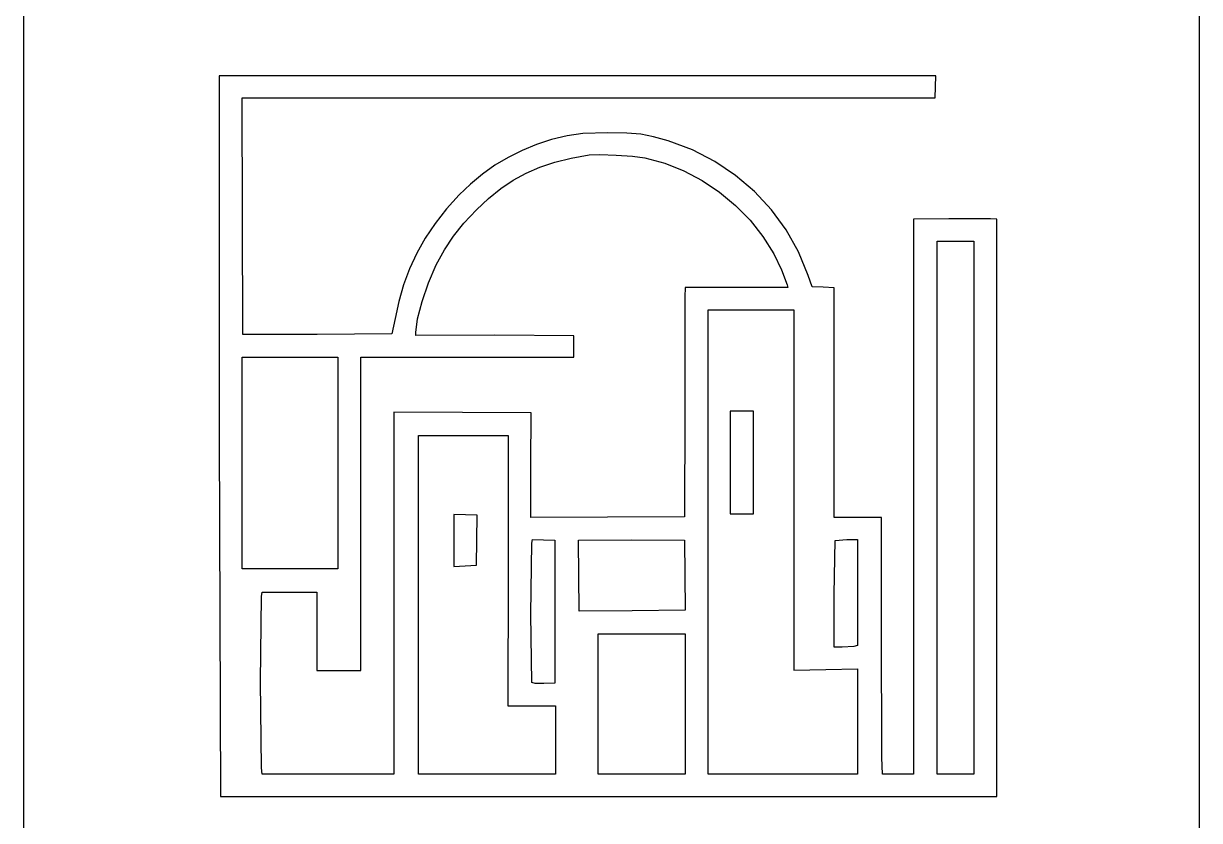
# Model space of a CAD drawing. Extents: x 45 to 235, y 1 to 395.
# Drawn here: x 44.6 to 235.4, y 136.2 to 265.5 of the extents above; entities that cross this region are included whole.
import ezdxf

# ---------------------------------------------------------------- set-up
doc = ezdxf.new("R2010")
doc.units = 0

msp = doc.modelspace()

# ---------------------------------------------------------------- linework, layer by layer
at = {"layer": 'Layer 1'}
for p, q in [((44.6336, 356.5), (44.6336, 39.4004)), ((235.443, 39.4004), (235.443, 356.494)), ((134.508066, 257.034978), (76.359566, 257.034978)), ((76.359566, 257.034978), (76.399257, 198.588778)), ((192.676366, 257.034978), (134.508066, 257.034978)), ((192.616828, 255.248848), (192.676366, 257.034978)), ((192.55729, 253.462718), (192.616828, 255.248848)), ((80.169982, 234.271718), (80.13029, 253.462718)), ((80.13029, 253.462718), (136.33389, 253.462718)), ((136.33389, 253.462718), (192.55729, 253.462718)), ((130.317962, 246.710418), (127.870594, 245.908016)), ((132.860913, 247.350253), (130.317962, 246.710418)), ((135.398704, 247.727326), (132.860913, 247.350253)), ((139.469593, 247.806709), (135.398704, 247.727326)), ((142.544466, 247.761126), (139.469593, 247.806709)), ((144.823023, 247.576002), (142.544466, 247.761126)), ((146.870872, 247.178774), (144.823023, 247.576002)), ((149.253623, 246.496879), (146.870872, 247.178774)), ((153.155441, 245.039582), (149.253623, 246.496879)), ((125.52137, 244.944211), (123.272849, 243.820166)), ((127.870594, 245.908016), (125.52137, 244.944211)), ((136.393501, 244.214782), (138.16506, 244.288274)), ((138.16506, 244.288274), (140.772006, 244.207339)), ((156.805619, 243.169931), (153.155441, 245.039582)), ((121.127592, 242.537043), (119.088161, 241.096004)), ((123.272849, 243.820166), (121.127592, 242.537043)), ((128.411764, 242.245855), (130.827996, 243.037675)), ((130.827996, 243.037675), (133.473071, 243.686232)), ((133.473071, 243.686232), (136.393501, 244.214782)), ((140.772006, 244.207339), (143.457095, 244.011051)), ((143.457095, 244.011051), (145.463081, 243.73848)), ((145.463081, 243.73848), (145.4631, 243.7384)), ((145.4631, 243.7384), (148.671974, 242.863902)), ((148.671974, 242.863902), (151.784334, 241.628223)), ((160.177644, 240.912814), (156.805619, 243.169931)), ((119.088161, 241.096004), (117.157114, 239.498214)), ((124.079777, 240.139399), (126.177861, 241.287515)), ((126.177861, 241.287515), (128.411764, 242.245855)), ((151.784334, 241.628223), (154.7632, 240.05904)), ((163.245004, 238.293117), (160.177644, 240.912814)), ((117.157114, 239.498214), (115.337013, 237.744833)), ((120.105009, 237.180809), (122.070997, 238.778249)), ((122.070997, 238.778249), (124.079777, 240.139399)), ((154.7632, 240.05904), (157.571591, 238.184028)), ((115.337013, 237.744833), (113.271953, 235.455732)), ((118.135301, 235.323822), (120.105009, 237.180809)), ((157.571591, 238.184028), (160.172527, 236.030862)), ((165.981185, 235.335728), (163.245004, 238.293117)), ((113.271953, 235.455732), (111.434811, 233.121974)), ((116.076909, 233.138291), (118.135301, 235.323822)), ((160.172527, 236.030862), (162.529028, 233.627218)), ((168.359673, 232.065534), (165.981185, 235.335728)), ((80.22952, 215.060918), (80.169982, 234.271718)), ((111.434811, 233.121974), (109.820935, 230.734259)), ((114.394349, 231.042068), (116.076909, 233.138291)), ((162.529028, 233.627218), (164.604112, 231.000772)), ((194.780165, 233.835246), (189.044695, 233.795554)), ((189.044695, 233.795554), (189.064541, 188.745354)), ((201.547615, 233.835246), (194.780165, 233.835246)), ((202.579605, 233.8154), (201.547615, 233.835246)), ((202.579605, 186.9791), (202.579605, 233.8154)), ((112.94994, 228.849097), (114.394349, 231.042068)), ((164.604112, 231.000772), (166.3608, 228.1792)), ((170.353957, 228.507422), (168.359673, 232.065534)), ((109.820935, 230.734259), (108.425671, 228.283283)), ((192.85513, 186.9791), (192.85513, 230.2432)), ((192.85513, 230.2432), (195.83202, 230.2432)), ((195.83202, 230.2432), (198.8089, 230.2432)), ((198.8089, 230.2432), (198.8089, 186.9791)), ((108.425671, 228.283283), (107.24437, 225.759746)), ((111.606001, 226.373322), (112.94994, 228.849097)), ((166.3608, 228.1792), (167.60861, 225.571945)), ((171.937523, 224.686279), (170.353957, 228.507422)), ((107.24437, 225.759746), (106.272377, 223.154343)), ((110.346095, 223.483902), (111.606001, 226.373322)), ((167.60861, 225.571945), (168.54385, 223.15819)), ((109.296433, 220.434468), (110.346095, 223.483902)), ((172.612284, 222.800919), (171.937523, 224.686279)), ((106.272377, 223.154343), (105.505042, 220.457773)), ((151.972525, 222.701734), (151.952679, 221.173604)), ((160.327645, 222.701734), (151.972525, 222.701734)), ((168.662925, 222.701734), (160.327645, 222.701734)), ((168.54385, 223.15819), (168.662925, 222.701734)), ((174.398414, 222.741382), (172.612284, 222.800919)), ((176.184544, 222.681844), (174.398414, 222.741382)), ((176.184544, 204.046544), (176.184544, 222.681844)), ((105.505042, 220.457773), (104.937713, 217.660733)), ((108.57795, 217.615735), (109.296433, 220.434468)), ((151.952679, 221.173604), (151.912987, 202.558104)), ((104.937713, 217.660733), (104.42172, 215.179993)), ((108.311581, 215.418422), (108.57795, 217.615735)), ((155.74326, 181.402449), (155.74326, 219.109649)), ((155.74326, 219.109649), (162.68933, 219.109649)), ((162.68933, 219.109649), (169.6354, 219.109649)), ((169.6354, 219.109649), (169.6354, 189.876649)), ((92.27602, 215.060918), (80.22952, 215.060918)), ((104.42172, 215.179993), (92.27602, 215.060918)), ((108.311581, 214.94212), (108.311581, 215.418422)), ((121.112181, 214.981812), (108.311581, 214.94212)), ((133.912781, 214.882582), (121.112181, 214.981812)), ((133.912781, 213.076602), (133.912781, 214.882582)), ((133.912781, 211.389702), (133.912781, 213.076602)), ((80.1304, 194.22285), (80.1304, 211.38955)), ((80.1304, 211.38955), (87.8703, 211.38955)), ((87.8703, 211.38955), (95.6102, 211.38955)), ((95.6102, 211.38955), (95.6102, 194.22285)), ((99.380981, 185.986902), (99.380981, 211.389702)), ((99.380981, 211.389702), (116.646881, 211.389702)), ((116.646881, 211.389702), (133.912781, 211.389702)), ((115.853041, 202.419162), (104.739341, 202.458854)), ((104.739341, 202.458854), (104.739341, 173.086954)), ((126.986541, 202.359624), (115.853041, 202.419162)), ((126.966695, 193.865575), (126.986541, 202.359624)), ((151.912987, 202.558104), (151.873295, 185.490604)), ((161.20136, 202.65728), (159.316, 202.65728)), ((159.316, 202.65728), (159.316, 194.322)), ((163.08672, 202.65728), (161.20136, 202.65728)), ((163.08672, 194.322), (163.08672, 202.65728)), ((176.184544, 185.391444), (176.184544, 204.046544)), ((76.399257, 198.588778), (76.3994, 198.589)), ((76.3994, 198.589), (76.617705, 140.1428)), ((108.708462, 171.20165), (108.708462, 198.68825)), ((108.708462, 198.68825), (116.011752, 198.68825)), ((116.011752, 198.68825), (123.295202, 198.68825)), ((123.295202, 198.68825), (123.255511, 176.75855)), ((80.1304, 177.05615), (80.1304, 194.22285)), ((95.6102, 194.22285), (95.6102, 177.05615)), ((95.6102, 194.22285), (95.6102, 194.22285)), ((126.966695, 185.391375), (126.966695, 193.865575)), ((159.316, 194.322), (159.316, 185.98672)), ((159.316, 194.322), (159.316, 194.322)), ((163.08672, 185.98672), (163.08672, 194.322)), ((169.6354, 189.876649), (169.6354, 189.8766)), ((169.6354, 189.8766), (169.6354, 160.6436)), ((189.064541, 188.745354), (189.064541, 143.715054)), ((99.380981, 160.584102), (99.380981, 185.986902)), ((116.349359, 185.827791), (114.463999, 185.887328)), ((114.463999, 185.887328), (114.463999, 181.679998)), ((118.234719, 185.768253), (116.349359, 185.827791)), ((118.195028, 181.699843), (118.234719, 185.768253)), ((139.410095, 185.431066), (126.966695, 185.391375)), ((151.873295, 185.490604), (139.410095, 185.431066)), ((159.316, 185.98672), (161.20136, 185.98672)), ((161.20136, 185.98672), (163.08672, 185.98672)), ((180.014804, 185.391444), (176.184544, 185.391444)), ((183.825214, 185.391444), (180.014804, 185.391444)), ((183.825214, 167.272144), (183.825214, 185.391444)), ((192.85513, 143.715), (192.85513, 186.9791)), ((198.8089, 186.9791), (198.8089, 143.715)), ((198.8089, 186.9791), (198.8089, 186.9791)), ((202.579605, 140.1428), (202.579605, 186.9791)), ((114.463999, 181.679998), (114.464, 181.68)), ((114.464, 181.68), (114.464, 177.45282)), ((118.13549, 177.631433), (118.195028, 181.699843)), ((127.085748, 181.203891), (127.224669, 181.83896)), ((127.224669, 181.83896), (129.030649, 181.779423)), ((129.030649, 181.779423), (130.836629, 181.719885)), ((130.836629, 181.719885), (130.836629, 170.109985)), ((134.686738, 181.739747), (143.319708, 181.779439)), ((134.766122, 170.189447), (134.686738, 181.739747)), ((143.319708, 181.779439), (151.873288, 181.719901)), ((151.873288, 181.719901), (151.932826, 176.043971)), ((155.74326, 143.715049), (155.74326, 181.402449)), ((176.184507, 172.948034), (176.323428, 181.680234)), ((176.323428, 181.680234), (178.208788, 181.819155)), ((178.208788, 181.819155), (179.955228, 181.819155)), ((179.955228, 181.819155), (179.955228, 173.206035)), ((126.971634, 169.683324), (127.085748, 181.203891)), ((114.464, 177.45282), (116.30967, 177.55205)), ((116.30967, 177.55205), (118.13549, 177.631433)), ((87.8703, 177.05615), (80.1304, 177.05615)), ((95.6102, 177.05615), (87.8703, 177.05615)), ((123.2555, 176.75845), (123.195962, 154.82875)), ((123.255511, 176.75855), (123.2555, 176.75845)), ((151.932826, 176.043971), (151.93283, 176.04399)), ((151.93283, 176.04399), (151.972522, 170.36806)), ((83.107345, 158.785551), (83.22642, 172.551184)), ((83.22642, 172.551184), (83.365341, 173.285482)), ((83.365341, 173.285482), (87.790981, 173.285482)), ((87.790981, 173.285482), (92.236461, 173.285482)), ((92.236461, 173.285482), (92.236461, 166.934792)), ((104.739341, 173.086954), (104.739341, 143.715054)), ((176.184507, 164.354764), (176.184507, 172.948034)), ((179.955228, 173.206035), (179.95523, 173.20603)), ((179.95523, 173.20603), (179.95523, 164.61276)), ((108.708462, 143.71505), (108.708462, 171.20165)), ((130.836629, 170.109985), (130.83663, 170.11007)), ((130.83663, 170.11007), (130.83663, 158.50017)), ((143.399092, 170.248985), (134.766122, 170.189447)), ((151.972522, 170.36806), (143.399092, 170.248985)), ((127.12544, 158.639091), (126.971634, 169.683324)), ((92.236461, 166.934792), (92.236461, 160.584102)), ((137.88195, 155.12643), (137.88195, 166.53783)), ((137.88195, 166.53783), (144.92724, 166.53783)), ((144.92724, 166.53783), (151.97253, 166.53783)), ((151.97253, 166.53783), (151.97253, 155.12643)), ((183.904597, 146.433944), (183.825214, 167.272144)), ((177.454647, 164.354764), (176.184507, 164.354764)), ((179.340007, 164.473839), (177.454647, 164.354764)), ((179.95523, 164.61276), (179.340007, 164.473839)), ((92.236461, 160.584102), (95.808721, 160.584102)), ((95.808721, 160.584102), (99.380981, 160.584102)), ((169.6354, 160.6436), (174.79533, 160.74283)), ((174.79533, 160.74283), (179.95526, 160.842059)), ((179.95526, 160.842059), (179.95526, 152.268629)), ((83.22642, 144.766884), (83.107345, 158.785551)), ((127.658803, 158.457997), (127.12544, 158.639091)), ((129.07034, 158.440632), (127.658803, 158.457997)), ((130.83663, 158.50017), (129.07034, 158.440632)), ((123.195962, 154.82875), (127.065912, 154.82875)), ((127.065912, 154.82875), (130.935862, 154.82875)), ((130.935862, 154.82875), (130.935862, 149.2719)), ((137.88195, 143.71503), (137.88195, 155.12643)), ((151.97253, 155.12643), (151.97253, 143.71503)), ((151.97253, 155.12643), (151.97253, 155.12643)), ((179.95526, 152.268629), (179.95526, 143.715049)), ((130.935862, 149.2719), (130.935862, 143.71505)), ((183.983981, 143.715054), (183.904597, 146.433944)), ((83.365341, 143.715054), (83.22642, 144.766884)), ((94.042441, 143.715054), (83.365341, 143.715054)), ((104.739341, 143.715054), (94.042441, 143.715054)), ((119.822162, 143.71505), (108.708462, 143.71505)), ((130.935862, 143.71505), (119.822162, 143.71505)), ((144.92724, 143.71503), (137.88195, 143.71503)), ((151.97253, 143.71503), (144.92724, 143.71503)), ((167.84926, 143.715049), (155.74326, 143.715049)), ((179.95526, 143.715049), (167.84926, 143.715049)), ((186.524261, 143.715054), (183.983981, 143.715054)), ((189.064541, 143.715054), (186.524261, 143.715054)), ((195.83202, 143.715), (192.85513, 143.715)), ((198.8089, 143.715), (195.83202, 143.715)), ((76.617705, 140.1428), (139.668105, 140.1428)), ((139.668105, 140.1428), (202.579605, 140.1428))]:
    msp.add_line(p, q, dxfattribs=at)

doc.saveas('drawing.dxf')
